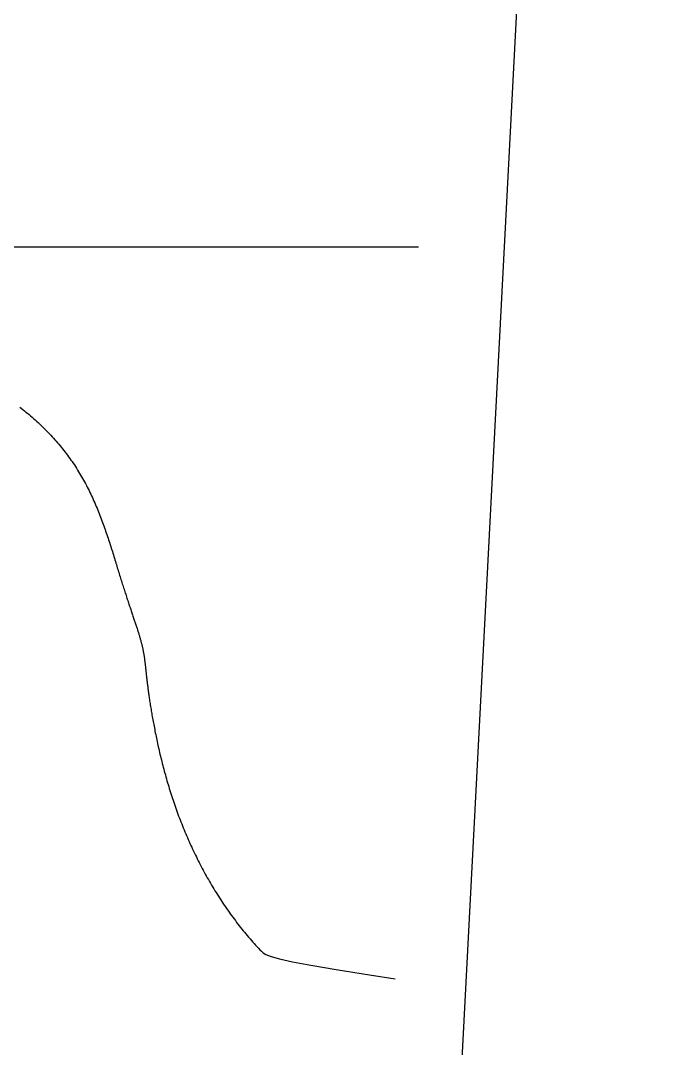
# Model space of a CAD drawing. Header units: millimetres. Extents: x -3204.52 to -3202.33, y 1775.89 to 1776.94.
# Drawn here: x -3203.69708 to -3203.68686, y 1776.20797 to 1776.22399 of the extents above; entities that cross this region are included whole.
import ezdxf

# ---------------------------------------------------------------- set-up
doc = ezdxf.new("R2010")
doc.units = ezdxf.units.MM
doc.header["$LTSCALE"] = 10
doc.layers.add('Veículos', color=2, linetype='Continuous')

msp = doc.modelspace()

# ---------------------------------------------------------------- linework, layer by layer
at = {"layer": 'Veículos'}
for p, q in [((-3203.692981, 1776.154442), (-3203.685531, 1776.297298)), ((-3203.697097, 1776.217967), (-3203.697073, 1776.217948)), ((-3203.697073, 1776.217948), (-3203.697048, 1776.217929)), ((-3203.697048, 1776.217929), (-3203.697024, 1776.21791)), ((-3203.697024, 1776.21791), (-3203.697, 1776.21789)), ((-3203.697, 1776.21789), (-3203.696976, 1776.21787)), ((-3203.696976, 1776.21787), (-3203.696952, 1776.21785)), ((-3203.696952, 1776.21785), (-3203.696929, 1776.21783)), ((-3203.696929, 1776.21783), (-3203.696905, 1776.217809)), ((-3203.696905, 1776.217809), (-3203.696882, 1776.217789)), ((-3203.696882, 1776.217789), (-3203.696858, 1776.217768)), ((-3203.696858, 1776.217768), (-3203.696835, 1776.217747)), ((-3203.696835, 1776.217747), (-3203.696812, 1776.217726)), ((-3203.696812, 1776.217726), (-3203.696789, 1776.217704)), ((-3203.696789, 1776.217704), (-3203.696767, 1776.217683)), ((-3203.696767, 1776.217683), (-3203.696744, 1776.217661)), ((-3203.696744, 1776.217661), (-3203.696722, 1776.217639)), ((-3203.696722, 1776.217639), (-3203.6967, 1776.217617)), ((-3203.6967, 1776.217617), (-3203.696678, 1776.217595)), ((-3203.696678, 1776.217595), (-3203.696656, 1776.217572)), ((-3203.696656, 1776.217572), (-3203.696635, 1776.21755)), ((-3203.696635, 1776.21755), (-3203.696613, 1776.217527)), ((-3203.696613, 1776.217527), (-3203.696592, 1776.217504)), ((-3203.696592, 1776.217504), (-3203.696571, 1776.217481)), ((-3203.696571, 1776.217481), (-3203.69655, 1776.217458)), ((-3203.69655, 1776.217458), (-3203.696529, 1776.217434)), ((-3203.696529, 1776.217434), (-3203.696509, 1776.217411)), ((-3203.696509, 1776.217411), (-3203.696489, 1776.217387)), ((-3203.696489, 1776.217387), (-3203.696469, 1776.217363)), ((-3203.696469, 1776.217363), (-3203.696449, 1776.217339)), ((-3203.696449, 1776.217339), (-3203.696429, 1776.217315)), ((-3203.696429, 1776.217315), (-3203.69641, 1776.217291)), ((-3203.69641, 1776.217291), (-3203.696391, 1776.217266)), ((-3203.696391, 1776.217266), (-3203.696372, 1776.217241)), ((-3203.696372, 1776.217241), (-3203.696353, 1776.217216)), ((-3203.696353, 1776.217216), (-3203.696335, 1776.217191)), ((-3203.696335, 1776.217191), (-3203.696317, 1776.217166)), ((-3203.696317, 1776.217166), (-3203.696299, 1776.217141)), ((-3203.696299, 1776.217141), (-3203.696281, 1776.217116)), ((-3203.696281, 1776.217116), (-3203.696263, 1776.21709)), ((-3203.696263, 1776.21709), (-3203.696246, 1776.217064)), ((-3203.696246, 1776.217064), (-3203.696229, 1776.217038)), ((-3203.696229, 1776.217038), (-3203.696213, 1776.217012)), ((-3203.696213, 1776.217012), (-3203.696196, 1776.216986)), ((-3203.696196, 1776.216986), (-3203.69618, 1776.21696)), ((-3203.69618, 1776.21696), (-3203.696164, 1776.216934)), ((-3203.696164, 1776.216934), (-3203.696148, 1776.216907)), ((-3203.696148, 1776.216907), (-3203.696133, 1776.216881)), ((-3203.696133, 1776.216881), (-3203.696117, 1776.216854)), ((-3203.696117, 1776.216854), (-3203.696102, 1776.216827)), ((-3203.696102, 1776.216827), (-3203.696088, 1776.2168)), ((-3203.696088, 1776.2168), (-3203.696073, 1776.216773)), ((-3203.696073, 1776.216773), (-3203.696059, 1776.216746)), ((-3203.696059, 1776.216746), (-3203.696045, 1776.216719)), ((-3203.696045, 1776.216719), (-3203.696031, 1776.216692)), ((-3203.696031, 1776.216692), (-3203.696017, 1776.216664)), ((-3203.696017, 1776.216664), (-3203.696004, 1776.216637)), ((-3203.696004, 1776.216637), (-3203.695991, 1776.21661)), ((-3203.695991, 1776.21661), (-3203.695978, 1776.216582)), ((-3203.695978, 1776.216582), (-3203.695965, 1776.216555)), ((-3203.695965, 1776.216555), (-3203.695953, 1776.216527)), ((-3203.695953, 1776.216527), (-3203.69594, 1776.2165)), ((-3203.69594, 1776.2165), (-3203.695928, 1776.216472)), ((-3203.695928, 1776.216472), (-3203.695916, 1776.216444)), ((-3203.695916, 1776.216444), (-3203.695904, 1776.216417)), ((-3203.695904, 1776.216417), (-3203.695893, 1776.216389)), ((-3203.695893, 1776.216389), (-3203.695881, 1776.216361)), ((-3203.695881, 1776.216361), (-3203.69587, 1776.216334)), ((-3203.69587, 1776.216334), (-3203.695859, 1776.216306)), ((-3203.695859, 1776.216306), (-3203.695848, 1776.216279)), ((-3203.695848, 1776.216279), (-3203.695838, 1776.216251)), ((-3203.695838, 1776.216251), (-3203.695827, 1776.216223)), ((-3203.695827, 1776.216223), (-3203.695817, 1776.216196)), ((-3203.695817, 1776.216196), (-3203.695806, 1776.216168)), ((-3203.695806, 1776.216168), (-3203.695796, 1776.216141)), ((-3203.695796, 1776.216141), (-3203.695786, 1776.216114)), ((-3203.695786, 1776.216114), (-3203.695777, 1776.216086)), ((-3203.695777, 1776.216086), (-3203.695767, 1776.216059)), ((-3203.695767, 1776.216059), (-3203.695758, 1776.216032)), ((-3203.695758, 1776.216032), (-3203.695748, 1776.216005)), ((-3203.695748, 1776.216005), (-3203.695739, 1776.215978)), ((-3203.695739, 1776.215978), (-3203.69573, 1776.215951)), ((-3203.69573, 1776.215951), (-3203.695721, 1776.215924)), ((-3203.695721, 1776.215924), (-3203.695712, 1776.215897)), ((-3203.695712, 1776.215897), (-3203.695703, 1776.21587)), ((-3203.695703, 1776.21587), (-3203.695695, 1776.215844)), ((-3203.695695, 1776.215844), (-3203.695686, 1776.215817)), ((-3203.695686, 1776.215817), (-3203.695678, 1776.215791)), ((-3203.695678, 1776.215791), (-3203.69567, 1776.215765)), ((-3203.69567, 1776.215765), (-3203.695661, 1776.215739)), ((-3203.695661, 1776.215739), (-3203.695653, 1776.215713)), ((-3203.695653, 1776.215713), (-3203.695645, 1776.215687)), ((-3203.695645, 1776.215687), (-3203.695637, 1776.215662)), ((-3203.695637, 1776.215662), (-3203.695629, 1776.215636)), ((-3203.695629, 1776.215636), (-3203.695622, 1776.215611)), ((-3203.695622, 1776.215611), (-3203.695614, 1776.215586)), ((-3203.695614, 1776.215586), (-3203.695606, 1776.215561)), ((-3203.695606, 1776.215561), (-3203.695599, 1776.215536)), ((-3203.695599, 1776.215536), (-3203.695591, 1776.215512)), ((-3203.695591, 1776.215512), (-3203.695584, 1776.215488)), ((-3203.695584, 1776.215488), (-3203.695577, 1776.215463)), ((-3203.695577, 1776.215463), (-3203.695569, 1776.21544)), ((-3203.695569, 1776.21544), (-3203.695562, 1776.215416)), ((-3203.695562, 1776.215416), (-3203.695555, 1776.215392)), ((-3203.695555, 1776.215392), (-3203.695548, 1776.215369)), ((-3203.695548, 1776.215369), (-3203.695541, 1776.215346)), ((-3203.695541, 1776.215346), (-3203.695534, 1776.215323)), ((-3203.695534, 1776.215323), (-3203.695527, 1776.215301)), ((-3203.695527, 1776.215301), (-3203.69552, 1776.215278)), ((-3203.69552, 1776.215278), (-3203.695513, 1776.215256)), ((-3203.695513, 1776.215256), (-3203.695506, 1776.215234)), ((-3203.695506, 1776.215234), (-3203.695499, 1776.215213)), ((-3203.695499, 1776.215213), (-3203.695492, 1776.215191)), ((-3203.695492, 1776.215191), (-3203.695486, 1776.21517)), ((-3203.695486, 1776.21517), (-3203.695479, 1776.215149)), ((-3203.695479, 1776.215149), (-3203.695472, 1776.215128)), ((-3203.695472, 1776.215128), (-3203.695466, 1776.215108)), ((-3203.695466, 1776.215108), (-3203.695459, 1776.215088)), ((-3203.695459, 1776.215088), (-3203.695453, 1776.215067)), ((-3203.695453, 1776.215067), (-3203.695446, 1776.215048)), ((-3203.695446, 1776.215048), (-3203.69544, 1776.215028)), ((-3203.69544, 1776.215028), (-3203.695433, 1776.215009)), ((-3203.695433, 1776.215009), (-3203.695427, 1776.214989)), ((-3203.695427, 1776.214989), (-3203.695421, 1776.21497)), ((-3203.695421, 1776.21497), (-3203.695414, 1776.214952)), ((-3203.695414, 1776.214952), (-3203.695408, 1776.214933)), ((-3203.695408, 1776.214933), (-3203.695402, 1776.214915)), ((-3203.695402, 1776.214915), (-3203.695396, 1776.214897)), ((-3203.695396, 1776.214897), (-3203.69539, 1776.214879)), ((-3203.69539, 1776.214879), (-3203.695384, 1776.214861)), ((-3203.695384, 1776.214861), (-3203.695378, 1776.214843)), ((-3203.695378, 1776.214843), (-3203.695372, 1776.214826)), ((-3203.695372, 1776.214826), (-3203.695367, 1776.214809)), ((-3203.695367, 1776.214809), (-3203.695361, 1776.214792)), ((-3203.695361, 1776.214792), (-3203.695355, 1776.214775)), ((-3203.695355, 1776.214775), (-3203.69535, 1776.214758)), ((-3203.69535, 1776.214758), (-3203.695344, 1776.214742)), ((-3203.695344, 1776.214742), (-3203.695338, 1776.214726)), ((-3203.695338, 1776.214726), (-3203.695333, 1776.21471)), ((-3203.695333, 1776.21471), (-3203.695328, 1776.214694)), ((-3203.695328, 1776.214694), (-3203.695322, 1776.214678)), ((-3203.695322, 1776.214678), (-3203.695317, 1776.214663)), ((-3203.695317, 1776.214663), (-3203.695312, 1776.214647)), ((-3203.695312, 1776.214647), (-3203.695307, 1776.214632)), ((-3203.695307, 1776.214632), (-3203.695302, 1776.214617)), ((-3203.695302, 1776.214617), (-3203.695297, 1776.214602)), ((-3203.695297, 1776.214602), (-3203.695292, 1776.214588)), ((-3203.695292, 1776.214588), (-3203.695287, 1776.214573)), ((-3203.695287, 1776.214573), (-3203.695283, 1776.214559)), ((-3203.695283, 1776.214559), (-3203.695278, 1776.214545)), ((-3203.695278, 1776.214545), (-3203.695273, 1776.214531)), ((-3203.695273, 1776.214531), (-3203.695269, 1776.214517)), ((-3203.695269, 1776.214517), (-3203.695264, 1776.214503)), ((-3203.695264, 1776.214503), (-3203.69526, 1776.21449)), ((-3203.69526, 1776.21449), (-3203.695256, 1776.214476)), ((-3203.695256, 1776.214476), (-3203.695252, 1776.214463)), ((-3203.695252, 1776.214463), (-3203.695248, 1776.21445)), ((-3203.695248, 1776.21445), (-3203.695243, 1776.214437)), ((-3203.695243, 1776.214437), (-3203.69524, 1776.214424)), ((-3203.69524, 1776.214424), (-3203.695236, 1776.214411)), ((-3203.695236, 1776.214411), (-3203.695232, 1776.214399)), ((-3203.695232, 1776.214399), (-3203.695228, 1776.214386)), ((-3203.695228, 1776.214386), (-3203.695225, 1776.214374)), ((-3203.695225, 1776.214374), (-3203.695221, 1776.214362)), ((-3203.695221, 1776.214362), (-3203.695218, 1776.21435)), ((-3203.695218, 1776.21435), (-3203.695214, 1776.214338)), ((-3203.695214, 1776.214338), (-3203.695211, 1776.214326)), ((-3203.695211, 1776.214326), (-3203.695208, 1776.214315)), ((-3203.695208, 1776.214315), (-3203.695205, 1776.214303)), ((-3203.695205, 1776.214303), (-3203.695202, 1776.214292)), ((-3203.695202, 1776.214292), (-3203.695199, 1776.21428)), ((-3203.695199, 1776.21428), (-3203.695196, 1776.214269)), ((-3203.695196, 1776.214269), (-3203.695194, 1776.214258)), ((-3203.695194, 1776.214258), (-3203.695191, 1776.214247)), ((-3203.695191, 1776.214247), (-3203.695188, 1776.214236)), ((-3203.695188, 1776.214236), (-3203.695186, 1776.214225)), ((-3203.695186, 1776.214225), (-3203.695184, 1776.214214)), ((-3203.695184, 1776.214214), (-3203.695181, 1776.214204)), ((-3203.695181, 1776.214204), (-3203.695179, 1776.214193)), ((-3203.695179, 1776.214193), (-3203.695177, 1776.214182)), ((-3203.695177, 1776.214182), (-3203.695175, 1776.214172)), ((-3203.695175, 1776.214172), (-3203.695173, 1776.214161)), ((-3203.695173, 1776.214161), (-3203.695171, 1776.214151)), ((-3203.695171, 1776.214151), (-3203.695169, 1776.214141)), ((-3203.695169, 1776.214141), (-3203.695167, 1776.21413)), ((-3203.695167, 1776.21413), (-3203.695165, 1776.21412)), ((-3203.695165, 1776.21412), (-3203.695163, 1776.214109)), ((-3203.695163, 1776.214109), (-3203.695162, 1776.214099)), ((-3203.695162, 1776.214099), (-3203.69516, 1776.214089)), ((-3203.69516, 1776.214089), (-3203.695159, 1776.214078)), ((-3203.695159, 1776.214078), (-3203.695157, 1776.214068)), ((-3203.695157, 1776.214068), (-3203.695155, 1776.214057)), ((-3203.695155, 1776.214057), (-3203.695154, 1776.214047)), ((-3203.695154, 1776.214047), (-3203.695153, 1776.214036)), ((-3203.695153, 1776.214036), (-3203.695151, 1776.214025)), ((-3203.695151, 1776.214025), (-3203.69515, 1776.214015)), ((-3203.69515, 1776.214015), (-3203.695148, 1776.214004)), ((-3203.695148, 1776.214004), (-3203.695147, 1776.213993)), ((-3203.695147, 1776.213993), (-3203.695146, 1776.213982)), ((-3203.695146, 1776.213982), (-3203.695144, 1776.213971)), ((-3203.695144, 1776.213971), (-3203.695143, 1776.21396)), ((-3203.695143, 1776.21396), (-3203.695142, 1776.213949)), ((-3203.695142, 1776.213949), (-3203.69514, 1776.213937)), ((-3203.69514, 1776.213937), (-3203.695139, 1776.213926)), ((-3203.695139, 1776.213926), (-3203.695138, 1776.213914)), ((-3203.695138, 1776.213914), (-3203.695136, 1776.213902)), ((-3203.695136, 1776.213902), (-3203.695135, 1776.21389)), ((-3203.695135, 1776.21389), (-3203.695134, 1776.213878)), ((-3203.695134, 1776.213878), (-3203.695132, 1776.213866)), ((-3203.695132, 1776.213866), (-3203.695131, 1776.213854)), ((-3203.695131, 1776.213854), (-3203.69513, 1776.213841)), ((-3203.69513, 1776.213841), (-3203.695128, 1776.213828)), ((-3203.695128, 1776.213828), (-3203.695127, 1776.213815)), ((-3203.695127, 1776.213815), (-3203.695125, 1776.213802)), ((-3203.695125, 1776.213802), (-3203.695124, 1776.213789)), ((-3203.695124, 1776.213789), (-3203.695122, 1776.213775)), ((-3203.695122, 1776.213775), (-3203.695121, 1776.213761)), ((-3203.695121, 1776.213761), (-3203.695119, 1776.213747)), ((-3203.695119, 1776.213747), (-3203.695118, 1776.213733)), ((-3203.695118, 1776.213733), (-3203.695116, 1776.213718)), ((-3203.695116, 1776.213718), (-3203.695114, 1776.213704)), ((-3203.695114, 1776.213704), (-3203.695112, 1776.213688)), ((-3203.695112, 1776.213688), (-3203.695111, 1776.213673)), ((-3203.695111, 1776.213673), (-3203.695109, 1776.213658)), ((-3203.695109, 1776.213658), (-3203.695107, 1776.213642)), ((-3203.695107, 1776.213642), (-3203.695105, 1776.213626)), ((-3203.695105, 1776.213626), (-3203.695103, 1776.213609)), ((-3203.695103, 1776.213609), (-3203.6951, 1776.213592)), ((-3203.6951, 1776.213592), (-3203.695098, 1776.213575)), ((-3203.695098, 1776.213575), (-3203.695096, 1776.213558)), ((-3203.695096, 1776.213558), (-3203.695094, 1776.21354)), ((-3203.695094, 1776.21354), (-3203.695091, 1776.213522)), ((-3203.695091, 1776.213522), (-3203.695089, 1776.213504)), ((-3203.695089, 1776.213504), (-3203.695086, 1776.213485)), ((-3203.695086, 1776.213485), (-3203.695083, 1776.213466)), ((-3203.695083, 1776.213466), (-3203.695081, 1776.213447)), ((-3203.695081, 1776.213447), (-3203.695078, 1776.213427)), ((-3203.695078, 1776.213427), (-3203.695075, 1776.213407)), ((-3203.695075, 1776.213407), (-3203.695072, 1776.213386)), ((-3203.695072, 1776.213386), (-3203.695068, 1776.213366)), ((-3203.695068, 1776.213366), (-3203.695065, 1776.213344)), ((-3203.695065, 1776.213344), (-3203.695062, 1776.213323)), ((-3203.695062, 1776.213323), (-3203.695058, 1776.213301)), ((-3203.695058, 1776.213301), (-3203.695055, 1776.213279)), ((-3203.695055, 1776.213279), (-3203.695051, 1776.213257)), ((-3203.695051, 1776.213257), (-3203.695047, 1776.213234)), ((-3203.695047, 1776.213234), (-3203.695044, 1776.213211)), ((-3203.695044, 1776.213211), (-3203.69504, 1776.213188)), ((-3203.69504, 1776.213188), (-3203.695036, 1776.213164)), ((-3203.695036, 1776.213164), (-3203.695031, 1776.213141)), ((-3203.695031, 1776.213141), (-3203.695027, 1776.213116)), ((-3203.695027, 1776.213116), (-3203.695023, 1776.213092)), ((-3203.695023, 1776.213092), (-3203.695018, 1776.213067)), ((-3203.695018, 1776.213067), (-3203.695014, 1776.213042)), ((-3203.695014, 1776.213042), (-3203.695009, 1776.213017)), ((-3203.695009, 1776.213017), (-3203.695004, 1776.212992)), ((-3203.695004, 1776.212992), (-3203.694999, 1776.212966)), ((-3203.694999, 1776.212966), (-3203.694994, 1776.21294)), ((-3203.694994, 1776.21294), (-3203.694989, 1776.212914)), ((-3203.694989, 1776.212914), (-3203.694984, 1776.212888)), ((-3203.694984, 1776.212888), (-3203.694978, 1776.212861)), ((-3203.694978, 1776.212861), (-3203.694973, 1776.212834)), ((-3203.694973, 1776.212834), (-3203.694967, 1776.212807)), ((-3203.694967, 1776.212807), (-3203.694961, 1776.21278)), ((-3203.694961, 1776.21278), (-3203.694955, 1776.212753)), ((-3203.694955, 1776.212753), (-3203.694949, 1776.212725)), ((-3203.694949, 1776.212725), (-3203.694943, 1776.212697)), ((-3203.694943, 1776.212697), (-3203.694937, 1776.212669)), ((-3203.694937, 1776.212669), (-3203.694931, 1776.212641)), ((-3203.694931, 1776.212641), (-3203.694924, 1776.212613)), ((-3203.694924, 1776.212613), (-3203.694917, 1776.212584)), ((-3203.694917, 1776.212584), (-3203.694911, 1776.212556)), ((-3203.694911, 1776.212556), (-3203.694904, 1776.212527)), ((-3203.694904, 1776.212527), (-3203.694897, 1776.212498)), ((-3203.694897, 1776.212498), (-3203.694889, 1776.212469)), ((-3203.694889, 1776.212469), (-3203.694882, 1776.21244)), ((-3203.694882, 1776.21244), (-3203.694875, 1776.21241)), ((-3203.694875, 1776.21241), (-3203.694867, 1776.212381)), ((-3203.694867, 1776.212381), (-3203.694859, 1776.212351)), ((-3203.694859, 1776.212351), (-3203.694852, 1776.212322)), ((-3203.694852, 1776.212322), (-3203.694844, 1776.212292)), ((-3203.694844, 1776.212292), (-3203.694836, 1776.212262)), ((-3203.694836, 1776.212262), (-3203.694827, 1776.212232)), ((-3203.694827, 1776.212232), (-3203.694819, 1776.212202)), ((-3203.694819, 1776.212202), (-3203.69481, 1776.212172)), ((-3203.69481, 1776.212172), (-3203.694802, 1776.212142)), ((-3203.694802, 1776.212142), (-3203.694793, 1776.212111)), ((-3203.694793, 1776.212111), (-3203.694784, 1776.212081)), ((-3203.694784, 1776.212081), (-3203.694775, 1776.212051)), ((-3203.694775, 1776.212051), (-3203.694766, 1776.21202)), ((-3203.694766, 1776.21202), (-3203.694756, 1776.21199)), ((-3203.694756, 1776.21199), (-3203.694747, 1776.211959)), ((-3203.694747, 1776.211959), (-3203.694737, 1776.211928)), ((-3203.694737, 1776.211928), (-3203.694727, 1776.211898)), ((-3203.694727, 1776.211898), (-3203.694717, 1776.211867)), ((-3203.694717, 1776.211867), (-3203.694707, 1776.211837)), ((-3203.694707, 1776.211837), (-3203.694696, 1776.211806)), ((-3203.694696, 1776.211806), (-3203.694686, 1776.211775)), ((-3203.694686, 1776.211775), (-3203.694675, 1776.211745)), ((-3203.694675, 1776.211745), (-3203.694665, 1776.211714)), ((-3203.694665, 1776.211714), (-3203.694654, 1776.211683)), ((-3203.694654, 1776.211683), (-3203.694643, 1776.211652)), ((-3203.694643, 1776.211652), (-3203.694631, 1776.211622)), ((-3203.694631, 1776.211622), (-3203.69462, 1776.211591)), ((-3203.69462, 1776.211591), (-3203.694608, 1776.21156)), ((-3203.694608, 1776.21156), (-3203.694597, 1776.21153)), ((-3203.694597, 1776.21153), (-3203.694585, 1776.211499)), ((-3203.694585, 1776.211499), (-3203.694573, 1776.211469)), ((-3203.694573, 1776.211469), (-3203.69456, 1776.211438)), ((-3203.69456, 1776.211438), (-3203.694548, 1776.211408)), ((-3203.694548, 1776.211408), (-3203.694536, 1776.211377)), ((-3203.694536, 1776.211377), (-3203.694523, 1776.211347)), ((-3203.694523, 1776.211347), (-3203.69451, 1776.211316)), ((-3203.69451, 1776.211316), (-3203.694497, 1776.211286)), ((-3203.694497, 1776.211286), (-3203.694484, 1776.211255)), ((-3203.694484, 1776.211255), (-3203.694471, 1776.211225)), ((-3203.694471, 1776.211225), (-3203.694457, 1776.211195)), ((-3203.694457, 1776.211195), (-3203.694444, 1776.211164)), ((-3203.694444, 1776.211164), (-3203.69443, 1776.211134)), ((-3203.69443, 1776.211134), (-3203.694416, 1776.211104)), ((-3203.694416, 1776.211104), (-3203.694402, 1776.211074)), ((-3203.694402, 1776.211074), (-3203.694388, 1776.211044)), ((-3203.694388, 1776.211044), (-3203.694373, 1776.211014)), ((-3203.694373, 1776.211014), (-3203.694359, 1776.210984)), ((-3203.694359, 1776.210984), (-3203.694344, 1776.210954)), ((-3203.694344, 1776.210954), (-3203.69433, 1776.210924)), ((-3203.69433, 1776.210924), (-3203.694315, 1776.210895)), ((-3203.694315, 1776.210895), (-3203.694299, 1776.210865)), ((-3203.694299, 1776.210865), (-3203.694284, 1776.210835)), ((-3203.694284, 1776.210835), (-3203.694269, 1776.210806)), ((-3203.694269, 1776.210806), (-3203.694253, 1776.210776)), ((-3203.694253, 1776.210776), (-3203.694237, 1776.210747)), ((-3203.694237, 1776.210747), (-3203.694222, 1776.210717)), ((-3203.694222, 1776.210717), (-3203.694206, 1776.210688)), ((-3203.694206, 1776.210688), (-3203.694189, 1776.210659)), ((-3203.694189, 1776.210659), (-3203.694173, 1776.21063)), ((-3203.694173, 1776.21063), (-3203.694157, 1776.210601)), ((-3203.694157, 1776.210601), (-3203.69414, 1776.210572)), ((-3203.69414, 1776.210572), (-3203.694123, 1776.210543)), ((-3203.694123, 1776.210543), (-3203.694106, 1776.210514)), ((-3203.694106, 1776.210514), (-3203.694089, 1776.210485)), ((-3203.694089, 1776.210485), (-3203.694072, 1776.210457)), ((-3203.694072, 1776.210457), (-3203.694054, 1776.210428)), ((-3203.694054, 1776.210428), (-3203.694037, 1776.2104)), ((-3203.694037, 1776.2104), (-3203.694019, 1776.210372)), ((-3203.694019, 1776.210372), (-3203.694001, 1776.210344)), ((-3203.694001, 1776.210344), (-3203.693983, 1776.210315)), ((-3203.693983, 1776.210315), (-3203.693965, 1776.210287)), ((-3203.693965, 1776.210287), (-3203.693947, 1776.21026)), ((-3203.693947, 1776.21026), (-3203.693929, 1776.210232)), ((-3203.693929, 1776.210232), (-3203.69391, 1776.210204)), ((-3203.69391, 1776.210204), (-3203.693891, 1776.210177)), ((-3203.693891, 1776.210177), (-3203.693872, 1776.210149)), ((-3203.693872, 1776.210149), (-3203.693853, 1776.210122)), ((-3203.693853, 1776.210122), (-3203.693834, 1776.210095)), ((-3203.693834, 1776.210095), (-3203.693815, 1776.210068)), ((-3203.693815, 1776.210068), (-3203.693795, 1776.210041)), ((-3203.693795, 1776.210041), (-3203.693776, 1776.210014)), ((-3203.693776, 1776.210014), (-3203.693756, 1776.209987)), ((-3203.693756, 1776.209987), (-3203.693736, 1776.209961)), ((-3203.693736, 1776.209961), (-3203.693716, 1776.209934)), ((-3203.693716, 1776.209934), (-3203.693696, 1776.209908)), ((-3203.693696, 1776.209908), (-3203.693676, 1776.209882)), ((-3203.693676, 1776.209882), (-3203.693655, 1776.209856)), ((-3203.693655, 1776.209856), (-3203.693634, 1776.20983)), ((-3203.693634, 1776.20983), (-3203.693614, 1776.209804)), ((-3203.693614, 1776.209804), (-3203.693593, 1776.209779)), ((-3203.693593, 1776.209779), (-3203.693572, 1776.209753)), ((-3203.693572, 1776.209753), (-3203.69355, 1776.209728)), ((-3203.69355, 1776.209728), (-3203.693529, 1776.209703)), ((-3203.693529, 1776.209703), (-3203.693507, 1776.209678)), ((-3203.693507, 1776.209678), (-3203.693486, 1776.209653)), ((-3203.693486, 1776.209653), (-3203.693464, 1776.209628)), ((-3203.693464, 1776.209628), (-3203.693442, 1776.209604)), ((-3203.693442, 1776.209604), (-3203.69342, 1776.209579)), ((-3203.69342, 1776.209579), (-3203.693397, 1776.209555)), ((-3203.693397, 1776.209555), (-3203.693375, 1776.209531)), ((-3203.693375, 1776.209531), (-3203.693352, 1776.209507)), ((-3203.693352, 1776.209507), (-3203.693329, 1776.209483)), ((-3203.693329, 1776.209483), (-3203.693303, 1776.209459)), ((-3203.693303, 1776.209459), (-3203.693259, 1776.209433)), ((-3203.693259, 1776.209433), (-3203.69318, 1776.209402)), ((-3203.69318, 1776.209402), (-3203.693049, 1776.209366)), ((-3203.693049, 1776.209366), (-3203.692847, 1776.209321)), ((-3203.692847, 1776.209321), (-3203.692557, 1776.209266)), ((-3203.692557, 1776.209266), (-3203.692162, 1776.209198)), ((-3203.692162, 1776.209198), (-3203.691643, 1776.209115)), ((-3203.691643, 1776.209115), (-3203.691244, 1776.209053))]:
    msp.add_line(p, q, dxfattribs=at)
msp.add_lwpolyline([(-3203.690882, 1776.220458), (-3203.707295, 1776.220458)], dxfattribs=at)

doc.saveas('drawing.dxf')
